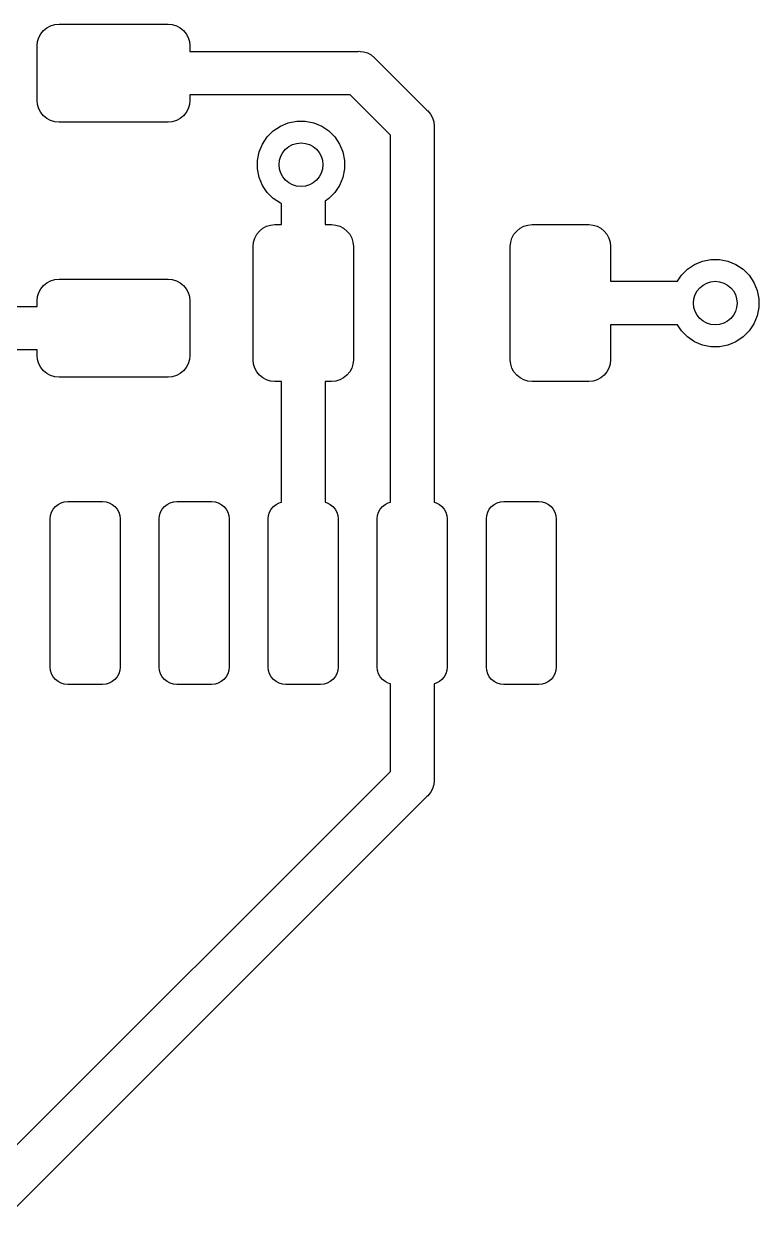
# Model space of a CAD drawing. Extents: x -3.6 to 94.4, y -84.3 to 13.7.
# Drawn here: x 82.7 to 91.12, y -64.63 to -50.8 of the extents above; entities that cross this region are included whole.
import ezdxf

# ---------------------------------------------------------------- set-up
doc = ezdxf.new("R2010")
doc.units = 0
doc.layers.add('BLACK', color=7, linetype='CONTINUOUS')

msp = doc.modelspace()

# ---------------------------------------------------------------- linework, layer by layer
at = {"layer": 'BLACK', "linetype": 'CONTINUOUS'}
for p, q in [((82.8921, -50.9111), (82.9232, -50.8732)), ((82.9232, -50.8732), (82.9611, -50.8421)), ((82.9611, -50.8421), (83.0043, -50.819)), ((83.0043, -50.819), (83.0512, -50.8048)), ((83.0512, -50.8048), (83.1, -50.8)), ((83.1, -50.8), (84.35, -50.8)), ((84.35, -50.8), (84.3988, -50.8048)), ((84.3988, -50.8048), (84.4457, -50.819)), ((84.4457, -50.819), (84.4889, -50.8421)), ((84.4889, -50.8421), (84.5268, -50.8732)), ((84.5268, -50.8732), (84.5579, -50.9111)), ((82.85, -51.05), (82.8548, -51.0012)), ((82.8548, -51.0012), (82.869, -50.9543)), ((82.869, -50.9543), (82.8921, -50.9111)), ((84.5579, -50.9111), (84.581, -50.9543)), ((84.581, -50.9543), (84.5952, -51.0012)), ((84.5952, -51.0012), (84.6, -51.05)), ((82.85, -51.675), (82.85, -51.05)), ((84.6, -51.05), (84.6, -51.1125)), ((84.6, -51.1125), (86.5292, -51.1125)), ((86.5292, -51.1125), (86.5415, -51.1113)), ((86.5415, -51.1113), (86.5538, -51.1125)), ((86.5538, -51.1125), (86.5905, -51.1161)), ((86.5905, -51.1161), (86.6376, -51.1304)), ((86.6376, -51.1304), (86.6811, -51.1536)), ((86.6811, -51.1536), (86.7191, -51.1849)), ((86.7191, -51.1849), (86.727, -51.1944)), ((86.727, -51.1944), (87.3181, -51.7855)), ((82.8548, -51.7238), (82.85, -51.675)), ((82.869, -51.7707), (82.8548, -51.7238)), ((84.5952, -51.7238), (84.581, -51.7707)), ((84.6, -51.675), (84.5952, -51.7238)), ((86.4379, -51.6125), (84.6, -51.6125)), ((84.6, -51.6125), (84.6, -51.675)), ((86.9, -52.0746), (86.4379, -51.6125)), ((82.8921, -51.8139), (82.869, -51.7707)), ((82.9232, -51.8518), (82.8921, -51.8139)), ((82.9611, -51.8829), (82.9232, -51.8518)), ((84.5268, -51.8518), (84.4889, -51.8829)), ((84.5579, -51.8139), (84.5268, -51.8518)), ((84.581, -51.7707), (84.5579, -51.8139)), ((87.3181, -51.7855), (87.3276, -51.7934)), ((87.3276, -51.7934), (87.3589, -51.8314)), ((87.3589, -51.8314), (87.3775, -51.8664)), ((83.0043, -51.906), (82.9611, -51.8829)), ((83.0512, -51.9202), (83.0043, -51.906)), ((83.1, -51.925), (83.0512, -51.9202)), ((84.35, -51.925), (83.1, -51.925)), ((84.3988, -51.9202), (84.35, -51.925)), ((84.4457, -51.906), (84.3988, -51.9202)), ((84.4889, -51.8829), (84.4457, -51.906)), ((85.5563, -52.0241), (85.6382, -51.9694)), ((85.6382, -51.9694), (85.7291, -51.9317)), ((85.7291, -51.9317), (85.8257, -51.9125)), ((85.8257, -51.9125), (85.9242, -51.9125)), ((85.9242, -51.9125), (86.0208, -51.9317)), ((86.0208, -51.9317), (86.1118, -51.9694)), ((86.1118, -51.9694), (86.1937, -52.0241)), ((87.3775, -51.8664), (87.3821, -51.8749)), ((87.3821, -51.8749), (87.3964, -51.922)), ((87.3964, -51.922), (87.4012, -51.971)), ((87.4012, -51.971), (87.4, -51.9833)), ((87.4, -51.9833), (87.4, -56.2822)), ((85.4319, -52.1757), (85.4866, -52.0938)), ((85.4866, -52.0938), (85.5563, -52.0241)), ((86.1937, -52.0241), (86.2634, -52.0938)), ((86.2634, -52.0938), (86.3181, -52.1757)), ((86.9, -56.2822), (86.9, -52.0746)), ((85.375, -52.3633), (85.3942, -52.2667)), ((85.3942, -52.2667), (85.4319, -52.1757)), ((86.3181, -52.1757), (86.3558, -52.2667)), ((86.3558, -52.2667), (86.375, -52.3633)), ((85.375, -52.4618), (85.375, -52.3633)), ((86.375, -52.3633), (86.375, -52.4618)), ((85.3942, -52.5584), (85.375, -52.4618)), ((86.375, -52.4618), (86.3558, -52.5584)), ((85.4319, -52.6493), (85.3942, -52.5584)), ((85.4866, -52.7312), (85.4319, -52.6493)), ((86.3181, -52.6493), (86.2634, -52.7312)), ((86.3558, -52.5584), (86.3181, -52.6493)), ((85.5563, -52.8009), (85.4866, -52.7312)), ((85.6382, -52.8556), (85.5563, -52.8009)), ((86.1937, -52.8009), (86.15, -52.8301)), ((86.15, -52.8301), (86.15, -53.1)), ((86.2634, -52.7312), (86.1937, -52.8009)), ((85.65, -52.8605), (85.6382, -52.8556)), ((85.65, -53.1), (85.65, -52.8605)), ((85.4793, -53.119), (85.5262, -53.1048)), ((85.5262, -53.1048), (85.575, -53.1)), ((85.575, -53.1), (85.65, -53.1)), ((86.15, -53.1), (86.225, -53.1)), ((86.225, -53.1), (86.2738, -53.1048)), ((86.2738, -53.1048), (86.3207, -53.119)), ((88.4293, -53.119), (88.4762, -53.1048)), ((88.4762, -53.1048), (88.525, -53.1)), ((88.525, -53.1), (89.175, -53.1)), ((89.175, -53.1), (89.2238, -53.1048)), ((89.2238, -53.1048), (89.2707, -53.119)), ((85.344, -53.2543), (85.3671, -53.2111)), ((85.3671, -53.2111), (85.3982, -53.1732)), ((85.3982, -53.1732), (85.4361, -53.1421)), ((85.4361, -53.1421), (85.4793, -53.119)), ((86.3207, -53.119), (86.3639, -53.1421)), ((86.3639, -53.1421), (86.4018, -53.1732)), ((86.4018, -53.1732), (86.4329, -53.2111)), ((86.4329, -53.2111), (86.456, -53.2543)), ((88.294, -53.2543), (88.3171, -53.2111)), ((88.3171, -53.2111), (88.3482, -53.1732)), ((88.3482, -53.1732), (88.3861, -53.1421)), ((88.3861, -53.1421), (88.4293, -53.119)), ((89.2707, -53.119), (89.3139, -53.1421)), ((89.3139, -53.1421), (89.3518, -53.1732)), ((89.3518, -53.1732), (89.3829, -53.2111)), ((89.3829, -53.2111), (89.406, -53.2543)), ((85.325, -53.35), (85.3298, -53.3012)), ((85.325, -54.65), (85.325, -53.35)), ((85.3298, -53.3012), (85.344, -53.2543)), ((86.456, -53.2543), (86.4702, -53.3012)), ((86.4702, -53.3012), (86.475, -53.35)), ((86.475, -53.35), (86.475, -54.65)), ((88.275, -53.35), (88.2798, -53.3012)), ((88.275, -54.65), (88.275, -53.35)), ((88.2798, -53.3012), (88.294, -53.2543)), ((89.406, -53.2543), (89.4202, -53.3012)), ((89.4202, -53.3012), (89.425, -53.35)), ((89.425, -53.35), (89.425, -53.75)), ((90.3882, -53.5569), (90.4792, -53.5192)), ((90.4792, -53.5192), (90.5758, -53.5)), ((90.5758, -53.5), (90.6742, -53.5)), ((90.6742, -53.5), (90.7708, -53.5192)), ((90.7708, -53.5192), (90.8618, -53.5569)), ((90.2366, -53.6813), (90.3063, -53.6116)), ((90.3063, -53.6116), (90.3882, -53.5569)), ((90.8618, -53.5569), (90.9437, -53.6116)), ((90.9437, -53.6116), (91.0134, -53.6813)), ((82.8921, -53.8361), (82.9232, -53.7982)), ((82.9232, -53.7982), (82.9611, -53.7671)), ((82.9611, -53.7671), (83.0043, -53.744)), ((83.0043, -53.744), (83.0512, -53.7298)), ((83.0512, -53.7298), (83.1, -53.725)), ((83.1, -53.725), (84.35, -53.725)), ((84.35, -53.725), (84.3988, -53.7298)), ((84.3988, -53.7298), (84.4457, -53.744)), ((84.4457, -53.744), (84.4889, -53.7671)), ((84.4889, -53.7671), (84.5268, -53.7982)), ((84.5268, -53.7982), (84.5579, -53.8361)), ((89.425, -53.75), (90.1907, -53.75)), ((90.1907, -53.75), (90.2366, -53.6813)), ((91.0134, -53.6813), (91.0681, -53.7632)), ((91.0681, -53.7632), (91.1058, -53.8542)), ((82.85, -53.975), (82.8548, -53.9262)), ((82.8548, -53.9262), (82.869, -53.8793)), ((82.869, -53.8793), (82.8921, -53.8361)), ((84.5579, -53.8361), (84.581, -53.8793)), ((84.581, -53.8793), (84.5952, -53.9262)), ((84.5952, -53.9262), (84.6, -53.975)), ((91.1058, -53.8542), (91.125, -53.9508)), ((82.2, -54.0375), (82.85, -54.0375)), ((82.85, -54.0375), (82.85, -53.975)), ((84.6, -53.975), (84.6, -54.6)), ((91.125, -54.0492), (91.1058, -54.1458)), ((91.125, -53.9508), (91.125, -54.0492)), ((91.1058, -54.1458), (91.0681, -54.2368)), ((90.1907, -54.25), (89.425, -54.25)), ((89.425, -54.25), (89.425, -54.65)), ((90.2366, -54.3187), (90.1907, -54.25)), ((90.3063, -54.3884), (90.2366, -54.3187)), ((91.0134, -54.3187), (90.9437, -54.3884)), ((91.0681, -54.2368), (91.0134, -54.3187)), ((90.3882, -54.4431), (90.3063, -54.3884)), ((90.4792, -54.4808), (90.3882, -54.4431)), ((90.5758, -54.5), (90.4792, -54.4808)), ((90.7708, -54.4808), (90.6742, -54.5)), ((90.8618, -54.4431), (90.7708, -54.4808)), ((90.9437, -54.3884), (90.8618, -54.4431)), ((82.85, -54.5375), (82.2, -54.5375)), ((82.85, -54.6), (82.85, -54.5375)), ((82.8548, -54.6488), (82.85, -54.6)), ((84.6, -54.6), (84.5952, -54.6488)), ((90.6742, -54.5), (90.5758, -54.5)), ((82.869, -54.6957), (82.8548, -54.6488)), ((82.8921, -54.7389), (82.869, -54.6957)), ((82.9232, -54.7768), (82.8921, -54.7389)), ((84.5579, -54.7389), (84.5268, -54.7768)), ((84.581, -54.6957), (84.5579, -54.7389)), ((84.5952, -54.6488), (84.581, -54.6957)), ((85.3298, -54.6988), (85.325, -54.65)), ((85.344, -54.7457), (85.3298, -54.6988)), ((85.3671, -54.7889), (85.344, -54.7457)), ((86.456, -54.7457), (86.4329, -54.7889)), ((86.4702, -54.6988), (86.456, -54.7457)), ((86.475, -54.65), (86.4702, -54.6988)), ((88.2798, -54.6988), (88.275, -54.65)), ((88.294, -54.7457), (88.2798, -54.6988)), ((88.3171, -54.7889), (88.294, -54.7457)), ((89.406, -54.7457), (89.3829, -54.7889)), ((89.4202, -54.6988), (89.406, -54.7457)), ((89.425, -54.65), (89.4202, -54.6988)), ((82.9611, -54.8079), (82.9232, -54.7768)), ((83.0043, -54.831), (82.9611, -54.8079)), ((83.0512, -54.8452), (83.0043, -54.831)), ((83.1, -54.85), (83.0512, -54.8452)), ((84.35, -54.85), (83.1, -54.85)), ((84.3988, -54.8452), (84.35, -54.85)), ((84.4457, -54.831), (84.3988, -54.8452)), ((84.4889, -54.8079), (84.4457, -54.831)), ((84.5268, -54.7768), (84.4889, -54.8079)), ((85.3982, -54.8268), (85.3671, -54.7889)), ((85.4361, -54.8579), (85.3982, -54.8268)), ((85.4793, -54.881), (85.4361, -54.8579)), ((85.5262, -54.8952), (85.4793, -54.881)), ((85.575, -54.9), (85.5262, -54.8952)), ((85.65, -54.9), (85.575, -54.9)), ((85.65, -56.2822), (85.65, -54.9)), ((86.225, -54.9), (86.15, -54.9)), ((86.15, -54.9), (86.15, -56.2822)), ((86.2738, -54.8952), (86.225, -54.9)), ((86.3207, -54.881), (86.2738, -54.8952)), ((86.3639, -54.8579), (86.3207, -54.881)), ((86.4018, -54.8268), (86.3639, -54.8579)), ((86.4329, -54.7889), (86.4018, -54.8268)), ((88.3482, -54.8268), (88.3171, -54.7889)), ((88.3861, -54.8579), (88.3482, -54.8268)), ((88.4293, -54.881), (88.3861, -54.8579)), ((88.4762, -54.8952), (88.4293, -54.881)), ((88.525, -54.9), (88.4762, -54.8952)), ((89.175, -54.9), (88.525, -54.9)), ((89.2238, -54.8952), (89.175, -54.9)), ((89.2707, -54.881), (89.2238, -54.8952)), ((89.3139, -54.8579), (89.2707, -54.881)), ((89.3518, -54.8268), (89.3139, -54.8579)), ((89.3829, -54.7889), (89.3518, -54.8268)), ((83.0889, -56.3087), (83.1235, -56.2902)), ((83.1235, -56.2902), (83.161, -56.2788)), ((83.161, -56.2788), (83.2, -56.275)), ((83.2, -56.275), (83.6, -56.275)), ((83.6, -56.275), (83.639, -56.2788)), ((83.639, -56.2788), (83.6765, -56.2902)), ((83.6765, -56.2902), (83.7111, -56.3087)), ((84.3389, -56.3087), (84.3735, -56.2902)), ((84.3735, -56.2902), (84.411, -56.2788)), ((84.411, -56.2788), (84.45, -56.275)), ((84.45, -56.275), (84.85, -56.275)), ((84.85, -56.275), (84.889, -56.2788)), ((84.889, -56.2788), (84.9265, -56.2902)), ((84.9265, -56.2902), (84.9611, -56.3087)), ((85.5889, -56.3087), (85.6235, -56.2902)), ((85.6235, -56.2902), (85.65, -56.2822)), ((86.15, -56.2822), (86.1765, -56.2902)), ((86.1765, -56.2902), (86.2111, -56.3087)), ((86.8389, -56.3087), (86.8735, -56.2902)), ((86.8735, -56.2902), (86.9, -56.2822)), ((87.4, -56.2822), (87.4265, -56.2902)), ((87.4265, -56.2902), (87.4611, -56.3087)), ((88.0889, -56.3087), (88.1235, -56.2902)), ((88.1235, -56.2902), (88.161, -56.2788)), ((88.161, -56.2788), (88.2, -56.275)), ((88.2, -56.275), (88.6, -56.275)), ((88.6, -56.275), (88.639, -56.2788)), ((88.639, -56.2788), (88.6765, -56.2902)), ((88.6765, -56.2902), (88.7111, -56.3087)), ((83.0038, -56.436), (83.0152, -56.3985)), ((83.0152, -56.3985), (83.0337, -56.3639)), ((83.0337, -56.3639), (83.0586, -56.3336)), ((83.0586, -56.3336), (83.0889, -56.3087)), ((83.7111, -56.3087), (83.7414, -56.3336)), ((83.7414, -56.3336), (83.7663, -56.3639)), ((83.7663, -56.3639), (83.7848, -56.3985)), ((83.7848, -56.3985), (83.7962, -56.436)), ((84.2538, -56.436), (84.2652, -56.3985)), ((84.2652, -56.3985), (84.2837, -56.3639)), ((84.2837, -56.3639), (84.3086, -56.3336)), ((84.3086, -56.3336), (84.3389, -56.3087)), ((84.9611, -56.3087), (84.9914, -56.3336)), ((84.9914, -56.3336), (85.0163, -56.3639)), ((85.0163, -56.3639), (85.0348, -56.3985)), ((85.0348, -56.3985), (85.0462, -56.436)), ((85.5038, -56.436), (85.5152, -56.3985)), ((85.5152, -56.3985), (85.5337, -56.3639)), ((85.5337, -56.3639), (85.5586, -56.3336)), ((85.5586, -56.3336), (85.5889, -56.3087)), ((86.2111, -56.3087), (86.2414, -56.3336)), ((86.2414, -56.3336), (86.2663, -56.3639)), ((86.2663, -56.3639), (86.2848, -56.3985)), ((86.2848, -56.3985), (86.2962, -56.436)), ((86.7538, -56.436), (86.7652, -56.3985)), ((86.7652, -56.3985), (86.7837, -56.3639)), ((86.7837, -56.3639), (86.8086, -56.3336)), ((86.8086, -56.3336), (86.8389, -56.3087)), ((87.4611, -56.3087), (87.4914, -56.3336)), ((87.4914, -56.3336), (87.5163, -56.3639)), ((87.5163, -56.3639), (87.5348, -56.3985)), ((87.5348, -56.3985), (87.5462, -56.436)), ((88.0038, -56.436), (88.0152, -56.3985)), ((88.0152, -56.3985), (88.0337, -56.3639)), ((88.0337, -56.3639), (88.0586, -56.3336)), ((88.0586, -56.3336), (88.0889, -56.3087)), ((88.7111, -56.3087), (88.7414, -56.3336)), ((88.7414, -56.3336), (88.7663, -56.3639)), ((88.7663, -56.3639), (88.7848, -56.3985)), ((88.7848, -56.3985), (88.7962, -56.436)), ((83, -56.475), (83.0038, -56.436)), ((83, -58.175), (83, -56.475)), ((83.7962, -56.436), (83.8, -56.475)), ((83.8, -56.475), (83.8, -58.175)), ((84.25, -56.475), (84.2538, -56.436)), ((84.25, -58.175), (84.25, -56.475)), ((85.0462, -56.436), (85.05, -56.475)), ((85.05, -56.475), (85.05, -58.175)), ((85.5, -56.475), (85.5038, -56.436)), ((85.5, -58.175), (85.5, -56.475)), ((86.2962, -56.436), (86.3, -56.475)), ((86.3, -56.475), (86.3, -58.175)), ((86.75, -56.475), (86.7538, -56.436)), ((86.75, -58.175), (86.75, -56.475)), ((87.5462, -56.436), (87.55, -56.475)), ((87.55, -56.475), (87.55, -58.175)), ((88, -56.475), (88.0038, -56.436)), ((88, -58.175), (88, -56.475)), ((88.7962, -56.436), (88.8, -56.475)), ((88.8, -56.475), (88.8, -58.175)), ((83.0038, -58.214), (83, -58.175)), ((83.0152, -58.2515), (83.0038, -58.214)), ((83.7962, -58.214), (83.7848, -58.2515)), ((83.8, -58.175), (83.7962, -58.214)), ((84.2538, -58.214), (84.25, -58.175)), ((84.2652, -58.2515), (84.2538, -58.214)), ((85.0462, -58.214), (85.0348, -58.2515)), ((85.05, -58.175), (85.0462, -58.214)), ((85.5038, -58.214), (85.5, -58.175)), ((85.5152, -58.2515), (85.5038, -58.214)), ((86.2962, -58.214), (86.2848, -58.2515)), ((86.3, -58.175), (86.2962, -58.214)), ((86.7538, -58.214), (86.75, -58.175)), ((86.7652, -58.2515), (86.7538, -58.214)), ((87.5462, -58.214), (87.5348, -58.2515)), ((87.55, -58.175), (87.5462, -58.214)), ((88.0038, -58.214), (88, -58.175)), ((88.0152, -58.2515), (88.0038, -58.214)), ((88.7962, -58.214), (88.7848, -58.2515)), ((88.8, -58.175), (88.7962, -58.214)), ((83.0337, -58.2861), (83.0152, -58.2515)), ((83.0586, -58.3164), (83.0337, -58.2861)), ((83.0889, -58.3413), (83.0586, -58.3164)), ((83.1235, -58.3598), (83.0889, -58.3413)), ((83.161, -58.3712), (83.1235, -58.3598)), ((83.6765, -58.3598), (83.639, -58.3712)), ((83.7111, -58.3413), (83.6765, -58.3598)), ((83.7414, -58.3164), (83.7111, -58.3413)), ((83.7663, -58.2861), (83.7414, -58.3164)), ((83.7848, -58.2515), (83.7663, -58.2861)), ((84.2837, -58.2861), (84.2652, -58.2515)), ((84.3086, -58.3164), (84.2837, -58.2861)), ((84.3389, -58.3413), (84.3086, -58.3164)), ((84.3735, -58.3598), (84.3389, -58.3413)), ((84.411, -58.3712), (84.3735, -58.3598)), ((84.9265, -58.3598), (84.889, -58.3712)), ((84.9611, -58.3413), (84.9265, -58.3598)), ((84.9914, -58.3164), (84.9611, -58.3413)), ((85.0163, -58.2861), (84.9914, -58.3164)), ((85.0348, -58.2515), (85.0163, -58.2861)), ((85.5337, -58.2861), (85.5152, -58.2515)), ((85.5586, -58.3164), (85.5337, -58.2861)), ((85.5889, -58.3413), (85.5586, -58.3164)), ((85.6235, -58.3598), (85.5889, -58.3413)), ((85.661, -58.3712), (85.6235, -58.3598)), ((86.1765, -58.3598), (86.139, -58.3712)), ((86.2111, -58.3413), (86.1765, -58.3598)), ((86.2414, -58.3164), (86.2111, -58.3413)), ((86.2663, -58.2861), (86.2414, -58.3164)), ((86.2848, -58.2515), (86.2663, -58.2861)), ((86.7837, -58.2861), (86.7652, -58.2515)), ((86.8086, -58.3164), (86.7837, -58.2861)), ((86.8389, -58.3413), (86.8086, -58.3164)), ((86.8735, -58.3598), (86.8389, -58.3413)), ((86.9, -58.3678), (86.8735, -58.3598)), ((87.4265, -58.3598), (87.4, -58.3678)), ((87.4611, -58.3413), (87.4265, -58.3598)), ((87.4914, -58.3164), (87.4611, -58.3413)), ((87.5163, -58.2861), (87.4914, -58.3164)), ((87.5348, -58.2515), (87.5163, -58.2861)), ((88.0337, -58.2861), (88.0152, -58.2515)), ((88.0586, -58.3164), (88.0337, -58.2861)), ((88.0889, -58.3413), (88.0586, -58.3164)), ((88.1235, -58.3598), (88.0889, -58.3413)), ((88.161, -58.3712), (88.1235, -58.3598)), ((88.6765, -58.3598), (88.639, -58.3712)), ((88.7111, -58.3413), (88.6765, -58.3598)), ((88.7414, -58.3164), (88.7111, -58.3413)), ((88.7663, -58.2861), (88.7414, -58.3164)), ((88.7848, -58.2515), (88.7663, -58.2861)), ((83.2, -58.375), (83.161, -58.3712)), ((83.6, -58.375), (83.2, -58.375)), ((83.639, -58.3712), (83.6, -58.375)), ((84.45, -58.375), (84.411, -58.3712)), ((84.85, -58.375), (84.45, -58.375)), ((84.889, -58.3712), (84.85, -58.375)), ((85.7, -58.375), (85.661, -58.3712)), ((86.1, -58.375), (85.7, -58.375)), ((86.139, -58.3712), (86.1, -58.375)), ((86.9, -59.3714), (86.9, -58.3678)), ((87.4, -58.3678), (87.4, -59.4627)), ((88.2, -58.375), (88.161, -58.3712)), ((88.6, -58.375), (88.2, -58.375)), ((88.639, -58.3712), (88.6, -58.375)), ((82.0589, -64.2125), (86.9, -59.3714)), ((87.4, -59.4627), (87.4012, -59.475)), ((87.3821, -59.5711), (87.3589, -59.6146)), ((87.394, -59.5319), (87.3821, -59.5711)), ((87.3964, -59.524), (87.394, -59.5319)), ((87.4012, -59.475), (87.3964, -59.524)), ((87.3181, -59.6605), (82.348, -64.6306)), ((87.3276, -59.6526), (87.3181, -59.6605)), ((87.3589, -59.6146), (87.3276, -59.6526))]:
    msp.add_line(p, q, dxfattribs=at)
at = {"layer": 'BLACK'}
for centre in [(85.875, -52.4125), (90.625, -54)]:
    msp.add_circle(centre, 0.25, dxfattribs=at)

doc.saveas('drawing.dxf')
